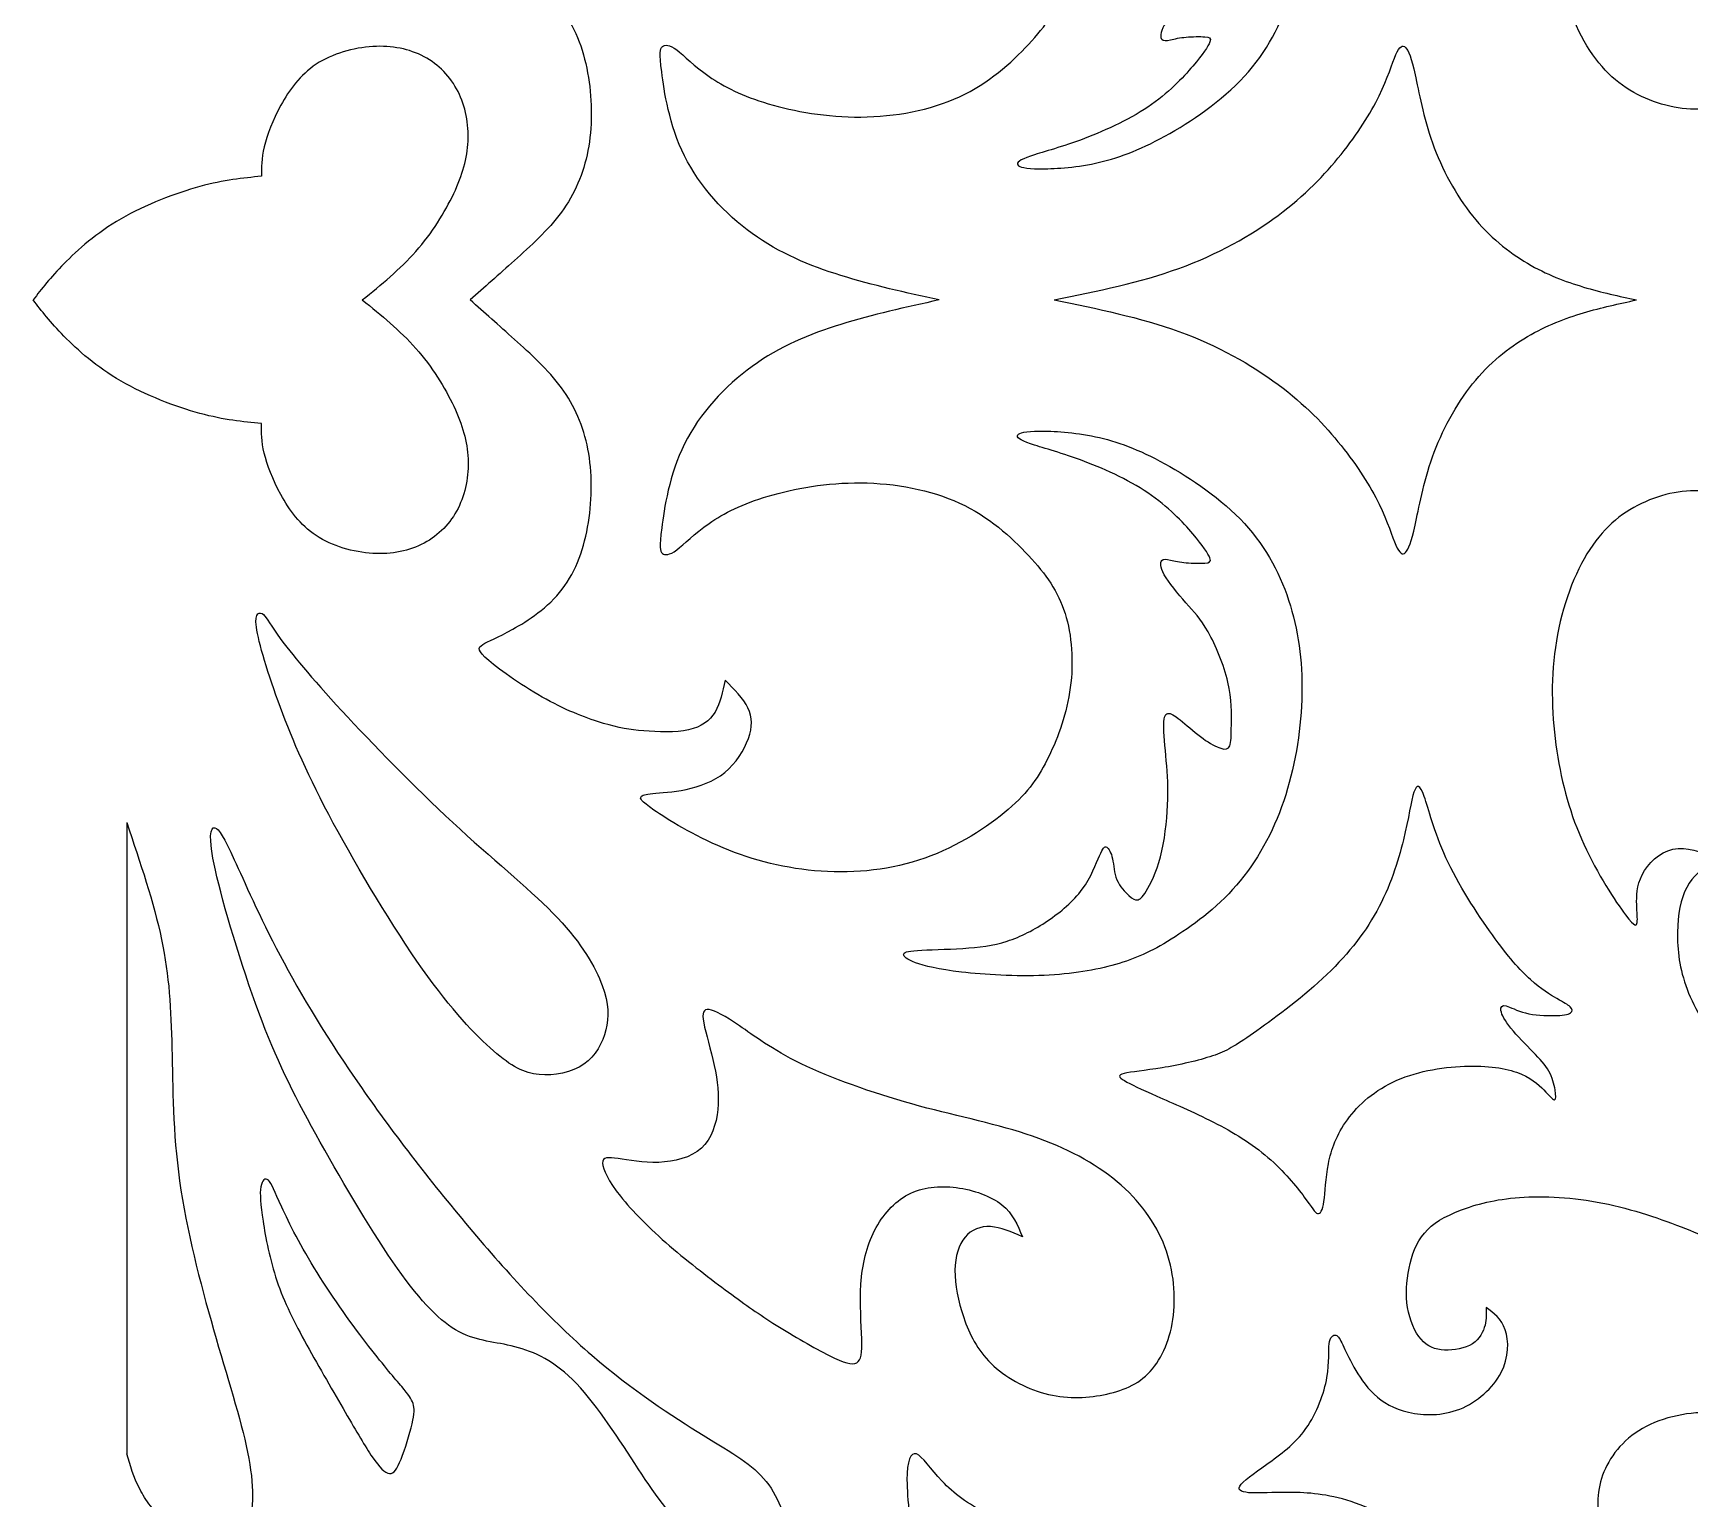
# Model space of a CAD drawing. Header units: millimetres. Extents: x 142 to 455, y 14 to 407.
# Drawn here: x 206.9 to 287.1, y 145.6 to 216.5 of the extents above; entities that cross this region are included whole.
import ezdxf

# ---------------------------------------------------------------- set-up
doc = ezdxf.new("R2010")
doc.units = ezdxf.units.MM
doc.layers.add('Default', color=7, linetype='Continuous')
doc.layers.add('DV1_Layer_1', color=7, linetype='Continuous')

# ---------------------------------------------------------------- blocks, each defined once
blk = doc.blocks.new('SE')
at = {"layer": 'DV1_Layer_1', "color": 7, "linetype": 'Continuous'}
for points, knots in [([(299.062, 219.795), (298.898, 220.537), (298.733, 221.28), (298.158, 222.029), (297.584, 222.779), (296.598, 223.536), (295.477, 224.007), (294.356, 224.478), (293.1, 224.664), (292.15, 224.65), (291.2, 224.636), (290.558, 224.421), (289.973, 224.029), (289.387, 223.636), (288.859, 223.065), (288.33, 222.494), (289.53, 222.351), (290.729, 222.208), (291.493, 221.751), (292.257, 221.294), (292.586, 220.523), (292.743, 219.566), (292.9, 218.609), (292.885, 217.467), (292.507, 216.482), (292.129, 215.496), (291.386, 214.668), (290.579, 214.04), (289.773, 213.411), (288.901, 212.983), (286.902, 212.769), (285.774, 212.983), (284.76, 213.468), (283.746, 213.954), (282.847, 214.711), (282.118, 215.91), (281.39, 217.11), (280.833, 218.752), (280.348, 222.122), (280.419, 223.85), (280.662, 225.456), (280.904, 227.063), (281.319, 228.548), (282.618, 231.39), (283.504, 232.747), (284.46, 234.017), (284.532, 233.932), (284.552, 233.749), (284.573, 233.567), (284.543, 233.288), (284.53, 232.892), (284.517, 232.496), (284.521, 231.983), (285.069, 230.911), (285.613, 230.351), (286.276, 230.212), (286.938, 230.072), (287.72, 230.353), (288.387, 230.704), (288.273, 230.776), (287.702, 231.176), (287.245, 231.504), (286.949, 232.054), (286.653, 232.605), (286.519, 233.377), (286.504, 234.227), (286.49, 235.076), (286.596, 236.003), (286.97, 236.988), (287.345, 237.973), (287.987, 239.016), (288.93, 240.329), (289.23, 240.601), (289.687, 240.929), (289.844, 240.986), (289.987, 240.851), (290.129, 240.715), (290.258, 240.386), (290.387, 239.344), (290.387, 238.63), (290.772, 237.188), (291.158, 236.459), (292.257, 235.317), (292.971, 234.903), (293.742, 234.674), (294.513, 234.446), (295.342, 234.403), (296.784, 234.617), (297.398, 234.874), (297.88, 235.303), (298.362, 235.731), (298.712, 236.331), (299.062, 236.931)], [0, 0, 0, 0, 0.027778, 0.027778, 0.027778, 0.055556, 0.055556, 0.055556, 0.083333, 0.083333, 0.083333, 0.111111, 0.111111, 0.111111, 0.138889, 0.138889, 0.138889, 0.166667, 0.166667, 0.166667, 0.194444, 0.194444, 0.194444, 0.222222, 0.222222, 0.222222, 0.25, 0.25, 0.25, 0.277778, 0.277778, 0.305556, 0.305556, 0.305556, 0.333333, 0.333333, 0.333333, 0.361111, 0.361111, 0.388889, 0.388889, 0.388889, 0.416667, 0.416667, 0.444444, 0.444444, 0.472222, 0.472222, 0.472222, 0.5, 0.5, 0.5, 0.527778, 0.527778, 0.555556, 0.555556, 0.555556, 0.583333, 0.583333, 0.611111, 0.611111, 0.638889, 0.638889, 0.638889, 0.666667, 0.666667, 0.666667, 0.694444, 0.694444, 0.694444, 0.722222, 0.722222, 0.75, 0.75, 0.777778, 0.777778, 0.777778, 0.805556, 0.805556, 0.833333, 0.833333, 0.861111, 0.861111, 0.888889, 0.888889, 0.888889, 0.916667, 0.916667, 0.944444, 0.944444, 0.944444, 1, 1, 1, 1]), ([(261.991, 234.567), (262.969, 233.96), (264.168, 233.089), (265.154, 231.954), (266.139, 230.819), (266.91, 229.419), (267.967, 226.306), (268.253, 224.593), (268.31, 222.979), (268.367, 221.365), (268.195, 219.852), (267.76, 218.417), (267.324, 216.982), (266.625, 215.625), (265.532, 214.44), (264.44, 213.254), (262.955, 212.24), (260.413, 210.841), (259.356, 210.455), (258.321, 210.234), (257.286, 210.013), (256.271, 209.956), (255.608, 209.963), (254.944, 209.97), (254.629, 210.041), (254.558, 210.148), (254.487, 210.255), (254.658, 210.398), (255.172, 210.577), (255.686, 210.755), (257.4, 211.184), (259.884, 212.298), (261.841, 213.611), (262.555, 214.368), (263.526, 215.511), (263.783, 215.896), (263.861, 216.103), (263.94, 216.31), (263.84, 216.339), (263.383, 216.367), (263.026, 216.367), (262.719, 216.339), (262.412, 216.31), (262.155, 216.253), (261.955, 216.21), (261.755, 216.168), (261.612, 216.139), (261.455, 216.325), (261.441, 216.539), (261.869, 217.295), (262.312, 217.838), (262.697, 218.274), (263.083, 218.709), (263.412, 219.038), (263.776, 219.68), (264.14, 220.323), (264.54, 221.28), (264.733, 222.115), (264.925, 222.95), (264.911, 223.665), (264.904, 224.186), (264.897, 224.707), (264.897, 225.035), (264.825, 225.207), (264.754, 225.378), (264.611, 225.392), (264.39, 225.321), (264.168, 225.25), (263.869, 225.092), (263.198, 224.607), (262.826, 224.278), (262.241, 223.793), (262.026, 223.636), (261.877, 223.629), (261.727, 223.622), (261.641, 223.764), (261.634, 224.171), (261.626, 224.578), (261.698, 225.25), (261.812, 226.592), (261.855, 227.263), (261.784, 228.877), (261.669, 229.819), (261.47, 230.576), (261.27, 231.333), (260.984, 231.904), (260.784, 232.232), (260.584, 232.561), (260.47, 232.647), (260.356, 232.661), (260.242, 232.675), (260.127, 232.618), (259.756, 232.29), (259.499, 232.018), (259.363, 231.69), (259.228, 231.361), (259.213, 230.976), (259.149, 230.676), (259.085, 230.376), (258.97, 230.162), (258.871, 230.105), (258.771, 230.048), (258.685, 230.148), (258.357, 230.904), (258.114, 231.561), (257.685, 232.147), (257.257, 232.732), (256.643, 233.246), (255.372, 234.103), (254.715, 234.446), (254.044, 234.66), (253.373, 234.874), (252.687, 234.96), (251.902, 235.01), (251.117, 235.06), (250.231, 235.074), (249.189, 235.146), (249.032, 235.203), (249.032, 235.403), (249.189, 235.545), (249.61, 235.702), (250.031, 235.86), (251.402, 236.202), (254.487, 236.374), (257.186, 236.26), (258.342, 236.059), (259.299, 235.788), (260.256, 235.517), (261.013, 235.174), (261.991, 234.567)], [0, 0, 0, 0, 0.019608, 0.019608, 0.019608, 0.039216, 0.039216, 0.058824, 0.058824, 0.058824, 0.078431, 0.078431, 0.078431, 0.098039, 0.098039, 0.098039, 0.117647, 0.117647, 0.137255, 0.137255, 0.137255, 0.156863, 0.156863, 0.156863, 0.176471, 0.176471, 0.176471, 0.196078, 0.196078, 0.196078, 0.215686, 0.235294, 0.235294, 0.254902, 0.254902, 0.27451, 0.27451, 0.27451, 0.294118, 0.294118, 0.313725, 0.313725, 0.313725, 0.333333, 0.333333, 0.333333, 0.352941, 0.352941, 0.372549, 0.372549, 0.392157, 0.392157, 0.392157, 0.411765, 0.411765, 0.411765, 0.431373, 0.431373, 0.431373, 0.45098, 0.45098, 0.45098, 0.470588, 0.470588, 0.470588, 0.490196, 0.490196, 0.490196, 0.509804, 0.509804, 0.529412, 0.529412, 0.54902, 0.54902, 0.54902, 0.568627, 0.568627, 0.568627, 0.588235, 0.588235, 0.607843, 0.607843, 0.627451, 0.627451, 0.627451, 0.647059, 0.647059, 0.647059, 0.666667, 0.666667, 0.666667, 0.686275, 0.686275, 0.705882, 0.705882, 0.705882, 0.72549, 0.72549, 0.72549, 0.745098, 0.745098, 0.745098, 0.764706, 0.764706, 0.784314, 0.784314, 0.784314, 0.803922, 0.803922, 0.823529, 0.823529, 0.823529, 0.843137, 0.843137, 0.843137, 0.862745, 0.862745, 0.882353, 0.882353, 0.901961, 0.901961, 0.901961, 0.921569, 0.941176, 0.941176, 0.960784, 0.960784, 0.960784, 1, 1, 1, 1]), ([(250.76, 203.613), (249.146, 203.966), (247.532, 204.319), (244.476, 205.272), (243.034, 205.872), (241.706, 206.828), (240.378, 207.785), (239.164, 209.099), (238.429, 210.584), (237.693, 212.069), (237.436, 213.726), (237.208, 215.582), (237.236, 215.782), (237.479, 215.982), (237.693, 215.982), (238.05, 215.718), (238.407, 215.454), (238.907, 214.925), (239.614, 214.433), (240.321, 213.94), (241.235, 213.483), (242.484, 213.112), (243.734, 212.74), (245.319, 212.455), (246.968, 212.469), (248.618, 212.483), (250.331, 212.797), (251.738, 213.447), (253.144, 214.097), (254.244, 215.082), (255.086, 215.989), (255.929, 216.896), (256.514, 217.724), (257.186, 219.852), (257.271, 221.151), (257.107, 222.379), (256.943, 223.607), (256.529, 224.764), (255.6, 226.677), (255.086, 227.435), (253.116, 229.134), (251.659, 230.076), (250.06, 230.64), (248.461, 231.204), (246.718, 231.39), (245.04, 231.276), (243.363, 231.162), (241.749, 230.747), (240.307, 230.148), (238.864, 229.548), (237.593, 228.762), (236.944, 228.313), (236.294, 227.863), (236.265, 227.748), (236.322, 227.67), (236.38, 227.591), (236.522, 227.549), (236.894, 227.513), (237.265, 227.477), (237.865, 227.449), (239.15, 227.177), (239.835, 226.934), (240.378, 226.492), (240.921, 226.049), (241.321, 225.407), (241.52, 224.85), (241.72, 224.293), (241.72, 223.822), (241.499, 223.365), (241.278, 222.908), (240.835, 222.465), (240.392, 222.022), (240.278, 222.579), (240.164, 223.136), (239.907, 223.565), (239.65, 223.993), (239.25, 224.293), (238.622, 224.429), (237.993, 224.564), (237.136, 224.535), (235.766, 224.421), (235.251, 224.336), (234.509, 224.114), (233.766, 223.893), (232.795, 223.536), (231.731, 222.951), (230.668, 222.365), (229.511, 221.551), (228.947, 221.073), (228.383, 220.594), (228.411, 220.451), (228.661, 220.294), (228.911, 220.137), (229.854, 219.795), (231.824, 218.509), (233.195, 216.725), (233.581, 215.582), (233.966, 213.197), (233.966, 210.713), (232.681, 207.757), (230.967, 206.214), (230.196, 205.524), (229.425, 204.833), (228.74, 204.223), (228.054, 203.613)], [0, 0, 0, 0, 0.02439, 0.02439, 0.04878, 0.04878, 0.04878, 0.073171, 0.073171, 0.073171, 0.097561, 0.097561, 0.121951, 0.121951, 0.146341, 0.146341, 0.146341, 0.170732, 0.170732, 0.170732, 0.195122, 0.195122, 0.195122, 0.219512, 0.219512, 0.219512, 0.243902, 0.243902, 0.243902, 0.268293, 0.268293, 0.268293, 0.292683, 0.292683, 0.317073, 0.317073, 0.317073, 0.341463, 0.341463, 0.365854, 0.365854, 0.390244, 0.390244, 0.390244, 0.414634, 0.414634, 0.414634, 0.439024, 0.439024, 0.439024, 0.463415, 0.463415, 0.463415, 0.487805, 0.487805, 0.487805, 0.512195, 0.512195, 0.512195, 0.536585, 0.536585, 0.560976, 0.560976, 0.560976, 0.585366, 0.585366, 0.585366, 0.609756, 0.609756, 0.609756, 0.634146, 0.634146, 0.634146, 0.658537, 0.658537, 0.658537, 0.682927, 0.682927, 0.682927, 0.707317, 0.707317, 0.731707, 0.731707, 0.731707, 0.756098, 0.756098, 0.756098, 0.780488, 0.780488, 0.780488, 0.804878, 0.804878, 0.804878, 0.829268, 0.853659, 0.853659, 0.878049, 0.878049, 0.902439, 0.926829, 0.95122, 0.95122, 0.95122, 1, 1, 1, 1]), ([(222.828, 203.613), (223.742, 204.351), (224.656, 205.09), (225.427, 205.966), (226.198, 206.843), (226.826, 207.857), (227.255, 208.763), (227.683, 209.67), (227.912, 210.47), (227.947, 211.298), (227.983, 212.126), (227.826, 212.983), (227.462, 213.704), (227.098, 214.425), (226.526, 215.011), (225.82, 215.389), (225.113, 215.768), (224.27, 215.939), (222.399, 215.825), (221.371, 215.539), (220.593, 215.025), (219.815, 214.511), (219.286, 213.768), (218.887, 213.04), (218.487, 212.312), (218.215, 211.598), (218.08, 211.027), (217.944, 210.455), (217.944, 210.027), (217.944, 209.599), (217.044, 209.513), (215.245, 209.342), (212.332, 208.228), (211.147, 207.542), (209.962, 206.857), (209.048, 206.043), (208.384, 205.367), (207.72, 204.69), (207.305, 204.151), (206.891, 203.613)], [0, 0, 0, 0, 0.066667, 0.066667, 0.066667, 0.133333, 0.133333, 0.133333, 0.2, 0.2, 0.2, 0.266667, 0.266667, 0.266667, 0.333333, 0.333333, 0.333333, 0.4, 0.4, 0.466667, 0.466667, 0.466667, 0.533333, 0.533333, 0.533333, 0.6, 0.6, 0.6, 0.666667, 0.666667, 0.666667, 0.733333, 0.8, 0.8, 0.8, 0.866667, 0.866667, 0.866667, 1, 1, 1, 1]), ([(256.329, 203.613), (258.413, 204.037), (260.499, 204.462), (262.362, 205.138), (264.226, 205.814), (265.868, 206.743), (267.167, 207.707), (268.467, 208.67), (269.424, 209.67), (270.216, 210.662), (271.008, 211.655), (271.637, 212.64), (272.479, 214.354), (272.694, 215.082), (272.872, 215.489), (273.051, 215.896), (273.193, 215.982), (273.479, 215.696), (273.622, 215.325), (273.8, 214.518), (273.979, 213.711), (274.193, 212.469), (275.093, 209.956), (275.778, 208.685), (276.585, 207.678), (277.392, 206.671), (278.32, 205.929), (279.241, 205.386), (280.162, 204.843), (281.076, 204.501), (281.954, 204.238), (282.832, 203.976), (283.675, 203.794), (284.517, 203.613)], [0, 0, 0, 0, 0.076923, 0.076923, 0.076923, 0.153846, 0.153846, 0.153846, 0.230769, 0.230769, 0.230769, 0.307692, 0.307692, 0.384615, 0.384615, 0.384615, 0.461538, 0.461538, 0.538462, 0.538462, 0.538462, 0.615385, 0.615385, 0.692308, 0.692308, 0.692308, 0.769231, 0.769231, 0.769231, 0.846154, 0.846154, 0.846154, 1, 1, 1, 1]), ([(222.828, 203.613), (223.742, 202.874), (224.656, 202.135), (225.427, 201.259), (226.198, 200.383), (226.826, 199.369), (227.255, 198.462), (227.683, 197.555), (227.912, 196.755), (227.947, 195.927), (227.983, 195.099), (227.826, 194.242), (227.462, 193.521), (227.098, 192.8), (226.526, 192.214), (225.82, 191.836), (225.113, 191.458), (224.27, 191.286), (222.399, 191.4), (221.371, 191.686), (220.593, 192.2), (219.815, 192.714), (219.286, 193.457), (218.887, 194.185), (218.487, 194.913), (218.215, 195.627), (218.08, 196.199), (217.944, 196.77), (217.944, 197.198), (217.944, 197.627), (217.044, 197.712), (215.245, 197.884), (212.332, 198.997), (211.147, 199.683), (209.962, 200.368), (209.048, 201.182), (208.384, 201.858), (207.72, 202.535), (207.305, 203.074), (206.891, 203.613)], [0, 0, 0, 0, 0.066667, 0.066667, 0.066667, 0.133333, 0.133333, 0.133333, 0.2, 0.2, 0.2, 0.266667, 0.266667, 0.266667, 0.333333, 0.333333, 0.333333, 0.4, 0.4, 0.466667, 0.466667, 0.466667, 0.533333, 0.533333, 0.533333, 0.6, 0.6, 0.6, 0.666667, 0.666667, 0.666667, 0.733333, 0.8, 0.8, 0.8, 0.866667, 0.866667, 0.866667, 1, 1, 1, 1]), ([(250.76, 203.613), (249.146, 203.259), (247.532, 202.906), (244.476, 201.953), (243.034, 201.354), (241.706, 200.397), (240.378, 199.44), (239.164, 198.126), (238.429, 196.641), (237.693, 195.156), (237.436, 193.499), (237.208, 191.643), (237.236, 191.443), (237.479, 191.243), (237.693, 191.243), (238.05, 191.507), (238.407, 191.772), (238.907, 192.3), (239.614, 192.793), (240.321, 193.285), (241.235, 193.742), (242.484, 194.114), (243.734, 194.485), (245.319, 194.771), (246.968, 194.756), (248.618, 194.742), (250.331, 194.428), (251.738, 193.778), (253.144, 193.128), (254.244, 192.143), (255.086, 191.236), (255.929, 190.329), (256.514, 189.501), (257.186, 187.374), (257.271, 186.074), (257.107, 184.846), (256.943, 183.618), (256.529, 182.461), (255.6, 180.548), (255.086, 179.791), (253.116, 178.091), (251.659, 177.149), (250.06, 176.585), (248.461, 176.021), (246.718, 175.835), (245.04, 175.949), (243.363, 176.064), (241.749, 176.478), (240.307, 177.078), (238.864, 177.677), (237.593, 178.463), (236.944, 178.912), (236.294, 179.362), (236.265, 179.477), (236.322, 179.555), (236.38, 179.634), (236.522, 179.677), (236.894, 179.712), (237.265, 179.748), (237.865, 179.777), (239.15, 180.048), (239.835, 180.291), (240.378, 180.733), (240.921, 181.176), (241.321, 181.819), (241.52, 182.375), (241.72, 182.932), (241.72, 183.404), (241.499, 183.86), (241.278, 184.317), (240.835, 184.76), (240.392, 185.203), (240.278, 184.646), (240.164, 184.089), (239.907, 183.661), (239.65, 183.232), (239.25, 182.932), (238.622, 182.797), (237.993, 182.661), (237.136, 182.69), (235.766, 182.804), (235.251, 182.89), (234.509, 183.111), (233.766, 183.332), (232.795, 183.689), (231.731, 184.275), (230.668, 184.86), (229.511, 185.674), (228.947, 186.152), (228.383, 186.631), (228.411, 186.774), (228.661, 186.931), (228.911, 187.088), (229.854, 187.431), (231.824, 188.716), (233.195, 190.501), (233.581, 191.643), (233.966, 194.028), (233.966, 196.513), (232.681, 199.469), (230.967, 201.011), (230.196, 201.702), (229.425, 202.392), (228.74, 203.002), (228.054, 203.613)], [0, 0, 0, 0, 0.02439, 0.02439, 0.04878, 0.04878, 0.04878, 0.073171, 0.073171, 0.073171, 0.097561, 0.097561, 0.121951, 0.121951, 0.146341, 0.146341, 0.146341, 0.170732, 0.170732, 0.170732, 0.195122, 0.195122, 0.195122, 0.219512, 0.219512, 0.219512, 0.243902, 0.243902, 0.243902, 0.268293, 0.268293, 0.268293, 0.292683, 0.292683, 0.317073, 0.317073, 0.317073, 0.341463, 0.341463, 0.365854, 0.365854, 0.390244, 0.390244, 0.390244, 0.414634, 0.414634, 0.414634, 0.439024, 0.439024, 0.439024, 0.463415, 0.463415, 0.463415, 0.487805, 0.487805, 0.487805, 0.512195, 0.512195, 0.512195, 0.536585, 0.536585, 0.560976, 0.560976, 0.560976, 0.585366, 0.585366, 0.585366, 0.609756, 0.609756, 0.609756, 0.634146, 0.634146, 0.634146, 0.658537, 0.658537, 0.658537, 0.682927, 0.682927, 0.682927, 0.707317, 0.707317, 0.731707, 0.731707, 0.731707, 0.756098, 0.756098, 0.756098, 0.780488, 0.780488, 0.780488, 0.804878, 0.804878, 0.804878, 0.829268, 0.853659, 0.853659, 0.878049, 0.878049, 0.902439, 0.926829, 0.95122, 0.95122, 0.95122, 1, 1, 1, 1]), ([(256.329, 203.613), (258.413, 203.188), (260.499, 202.763), (262.362, 202.087), (264.226, 201.411), (265.868, 200.482), (267.167, 199.519), (268.467, 198.555), (269.424, 197.555), (270.216, 196.563), (271.008, 195.57), (271.637, 194.585), (272.479, 192.871), (272.694, 192.143), (272.872, 191.736), (273.051, 191.329), (273.193, 191.243), (273.479, 191.529), (273.622, 191.9), (273.8, 192.707), (273.979, 193.514), (274.193, 194.756), (275.093, 197.269), (275.778, 198.541), (276.585, 199.547), (277.392, 200.554), (278.32, 201.297), (279.241, 201.839), (280.162, 202.382), (281.076, 202.724), (281.954, 202.987), (282.832, 203.249), (283.675, 203.431), (284.517, 203.613)], [0, 0, 0, 0, 0.076923, 0.076923, 0.076923, 0.153846, 0.153846, 0.153846, 0.230769, 0.230769, 0.230769, 0.307692, 0.307692, 0.384615, 0.384615, 0.384615, 0.461538, 0.461538, 0.538462, 0.538462, 0.538462, 0.615385, 0.615385, 0.692308, 0.692308, 0.692308, 0.769231, 0.769231, 0.769231, 0.846154, 0.846154, 0.846154, 1, 1, 1, 1]), ([(261.991, 172.658), (262.969, 173.265), (264.168, 174.136), (265.154, 175.271), (266.139, 176.406), (266.91, 177.806), (267.967, 180.919), (268.253, 182.633), (268.31, 184.246), (268.367, 185.86), (268.195, 187.374), (267.76, 188.808), (267.324, 190.244), (266.625, 191.6), (265.532, 192.786), (264.44, 193.971), (262.955, 194.985), (260.413, 196.384), (259.356, 196.77), (258.321, 196.991), (257.286, 197.212), (256.271, 197.27), (255.608, 197.263), (254.944, 197.255), (254.629, 197.184), (254.558, 197.077), (254.487, 196.97), (254.658, 196.827), (255.172, 196.648), (255.686, 196.47), (257.4, 196.041), (259.884, 194.928), (261.841, 193.614), (262.555, 192.857), (263.526, 191.715), (263.783, 191.329), (263.861, 191.122), (263.94, 190.915), (263.84, 190.886), (263.383, 190.858), (263.026, 190.858), (262.719, 190.886), (262.412, 190.915), (262.155, 190.972), (261.955, 191.015), (261.755, 191.058), (261.612, 191.086), (261.455, 190.901), (261.441, 190.686), (261.869, 189.93), (262.312, 189.387), (262.697, 188.951), (263.083, 188.516), (263.412, 188.187), (263.776, 187.545), (264.14, 186.902), (264.54, 185.945), (264.733, 185.11), (264.925, 184.275), (264.911, 183.561), (264.904, 183.039), (264.897, 182.518), (264.897, 182.19), (264.825, 182.019), (264.754, 181.847), (264.611, 181.833), (264.39, 181.904), (264.168, 181.976), (263.869, 182.133), (263.198, 182.618), (262.826, 182.947), (262.241, 183.432), (262.026, 183.589), (261.877, 183.596), (261.727, 183.604), (261.641, 183.461), (261.634, 183.054), (261.626, 182.647), (261.698, 181.976), (261.812, 180.633), (261.855, 179.962), (261.784, 178.349), (261.669, 177.406), (261.47, 176.649), (261.27, 175.892), (260.984, 175.321), (260.784, 174.993), (260.584, 174.664), (260.47, 174.579), (260.356, 174.564), (260.242, 174.55), (260.127, 174.607), (259.756, 174.936), (259.499, 175.207), (259.363, 175.535), (259.228, 175.864), (259.213, 176.249), (259.149, 176.549), (259.085, 176.849), (258.97, 177.063), (258.871, 177.12), (258.771, 177.178), (258.685, 177.078), (258.357, 176.321), (258.114, 175.664), (257.685, 175.078), (257.257, 174.493), (256.643, 173.979), (255.372, 173.122), (254.715, 172.779), (254.044, 172.565), (253.373, 172.351), (252.687, 172.265), (251.902, 172.215), (251.117, 172.165), (250.231, 172.151), (249.189, 172.08), (249.032, 172.022), (249.032, 171.823), (249.189, 171.68), (249.61, 171.523), (250.031, 171.366), (251.402, 171.023), (254.487, 170.852), (257.186, 170.966), (258.342, 171.166), (259.299, 171.437), (260.256, 171.708), (261.013, 172.051), (261.991, 172.658)], [0, 0, 0, 0, 0.019608, 0.019608, 0.019608, 0.039216, 0.039216, 0.058824, 0.058824, 0.058824, 0.078431, 0.078431, 0.078431, 0.098039, 0.098039, 0.098039, 0.117647, 0.117647, 0.137255, 0.137255, 0.137255, 0.156863, 0.156863, 0.156863, 0.176471, 0.176471, 0.176471, 0.196078, 0.196078, 0.196078, 0.215686, 0.235294, 0.235294, 0.254902, 0.254902, 0.27451, 0.27451, 0.27451, 0.294118, 0.294118, 0.313725, 0.313725, 0.313725, 0.333333, 0.333333, 0.333333, 0.352941, 0.352941, 0.372549, 0.372549, 0.392157, 0.392157, 0.392157, 0.411765, 0.411765, 0.411765, 0.431373, 0.431373, 0.431373, 0.45098, 0.45098, 0.45098, 0.470588, 0.470588, 0.470588, 0.490196, 0.490196, 0.490196, 0.509804, 0.509804, 0.529412, 0.529412, 0.54902, 0.54902, 0.54902, 0.568627, 0.568627, 0.568627, 0.588235, 0.588235, 0.607843, 0.607843, 0.627451, 0.627451, 0.627451, 0.647059, 0.647059, 0.647059, 0.666667, 0.666667, 0.666667, 0.686275, 0.686275, 0.705882, 0.705882, 0.705882, 0.72549, 0.72549, 0.72549, 0.745098, 0.745098, 0.745098, 0.764706, 0.764706, 0.784314, 0.784314, 0.784314, 0.803922, 0.803922, 0.823529, 0.823529, 0.823529, 0.843137, 0.843137, 0.843137, 0.862745, 0.862745, 0.882353, 0.882353, 0.901961, 0.901961, 0.901961, 0.921569, 0.941176, 0.941176, 0.960784, 0.960784, 0.960784, 1, 1, 1, 1]), ([(299.062, 187.431), (298.898, 186.688), (298.733, 185.945), (298.158, 185.196), (297.584, 184.446), (296.598, 183.689), (295.477, 183.218), (294.356, 182.747), (293.1, 182.561), (292.15, 182.575), (291.2, 182.59), (290.558, 182.804), (289.973, 183.196), (289.387, 183.589), (288.859, 184.161), (288.33, 184.732), (289.53, 184.874), (290.729, 185.017), (291.493, 185.474), (292.257, 185.931), (292.586, 186.702), (292.743, 187.659), (292.9, 188.616), (292.885, 189.758), (292.507, 190.743), (292.129, 191.729), (291.386, 192.557), (290.579, 193.185), (289.773, 193.814), (288.901, 194.242), (286.902, 194.456), (285.774, 194.242), (284.76, 193.757), (283.746, 193.271), (282.847, 192.514), (282.118, 191.315), (281.39, 190.115), (280.833, 188.473), (280.348, 185.103), (280.419, 183.375), (280.662, 181.769), (280.904, 180.162), (281.319, 178.677), (282.618, 175.835), (283.504, 174.479), (284.46, 173.208), (284.532, 173.293), (284.552, 173.476), (284.573, 173.658), (284.543, 173.938), (284.53, 174.333), (284.517, 174.729), (284.521, 175.242), (285.069, 176.314), (285.613, 176.874), (286.276, 177.013), (286.938, 177.153), (287.72, 176.873), (288.387, 176.521), (288.273, 176.449), (287.702, 176.05), (287.245, 175.721), (286.949, 175.171), (286.653, 174.621), (286.519, 173.848), (286.504, 172.999), (286.49, 172.149), (286.596, 171.222), (286.97, 170.237), (287.345, 169.252), (287.987, 168.21), (288.93, 166.896), (289.23, 166.625), (289.687, 166.296), (289.844, 166.239), (289.987, 166.375), (290.129, 166.51), (290.258, 166.839), (290.387, 167.881), (290.387, 168.595), (290.772, 170.038), (291.158, 170.766), (292.257, 171.908), (292.971, 172.322), (293.742, 172.551), (294.513, 172.779), (295.342, 172.822), (296.784, 172.608), (297.398, 172.351), (297.88, 171.923), (298.362, 171.494), (298.712, 170.894), (299.062, 170.295)], [0, 0, 0, 0, 0.027778, 0.027778, 0.027778, 0.055556, 0.055556, 0.055556, 0.083333, 0.083333, 0.083333, 0.111111, 0.111111, 0.111111, 0.138889, 0.138889, 0.138889, 0.166667, 0.166667, 0.166667, 0.194444, 0.194444, 0.194444, 0.222222, 0.222222, 0.222222, 0.25, 0.25, 0.25, 0.277778, 0.277778, 0.305556, 0.305556, 0.305556, 0.333333, 0.333333, 0.333333, 0.361111, 0.361111, 0.388889, 0.388889, 0.388889, 0.416667, 0.416667, 0.444444, 0.444444, 0.472222, 0.472222, 0.472222, 0.5, 0.5, 0.5, 0.527778, 0.527778, 0.555556, 0.555556, 0.555556, 0.583333, 0.583333, 0.611111, 0.611111, 0.638889, 0.638889, 0.638889, 0.666667, 0.666667, 0.666667, 0.694444, 0.694444, 0.694444, 0.722222, 0.722222, 0.75, 0.75, 0.777778, 0.777778, 0.777778, 0.805556, 0.805556, 0.833333, 0.833333, 0.861111, 0.861111, 0.888889, 0.888889, 0.888889, 0.916667, 0.916667, 0.944444, 0.944444, 0.944444, 1, 1, 1, 1]), ([(221.423, 178.286), (222.639, 176.025), (224.328, 173.22), (225.744, 171.216), (227.161, 169.213), (228.306, 168.011), (229.179, 167.253), (230.052, 166.494), (230.653, 166.179), (231.383, 166.108), (232.112, 166.036), (232.971, 166.208), (233.558, 166.609), (234.144, 167.009), (234.459, 167.639), (234.617, 168.269), (234.774, 168.898), (234.774, 169.528), (234.445, 170.415), (234.116, 171.302), (233.458, 172.447), (232.284, 173.692), (231.111, 174.937), (229.422, 176.282), (227.562, 177.985), (225.702, 179.688), (221.638, 183.809), (219.52, 186.328), (218.933, 187.115), (218.346, 187.902), (218.232, 188.217), (218.046, 188.374), (217.86, 188.531), (217.602, 188.531), (217.702, 187.773), (217.802, 187.015), (218.26, 185.498), (218.861, 183.881), (219.462, 182.264), (220.207, 180.546), (221.423, 178.286)], [0, 0, 0, 0, 0.066667, 0.066667, 0.066667, 0.133333, 0.133333, 0.133333, 0.2, 0.2, 0.2, 0.266667, 0.266667, 0.266667, 0.333333, 0.333333, 0.333333, 0.4, 0.4, 0.4, 0.466667, 0.466667, 0.466667, 0.533333, 0.533333, 0.533333, 0.6, 0.666667, 0.666667, 0.666667, 0.733333, 0.733333, 0.733333, 0.8, 0.8, 0.8, 0.866667, 0.866667, 0.866667, 1, 1, 1, 1]), ([(265.968, 168.103), (266.853, 168.724), (268.21, 169.723), (269.323, 170.759), (270.437, 171.794), (271.309, 172.865), (272.579, 175.178), (272.979, 176.421), (273.236, 177.47), (273.493, 178.52), (273.608, 179.377), (273.879, 180.191), (274.036, 180.148), (274.45, 178.991), (274.707, 177.877), (275.292, 176.606), (275.878, 175.335), (276.792, 173.907), (277.542, 172.865), (278.291, 171.823), (278.877, 171.166), (279.391, 170.702), (279.905, 170.238), (280.348, 169.966), (280.669, 169.781), (280.99, 169.595), (281.19, 169.495), (281.304, 169.388), (281.419, 169.281), (281.447, 169.166), (281.326, 169.088), (281.205, 169.009), (280.933, 168.967), (280.526, 168.959), (280.119, 168.952), (279.576, 168.981), (279.148, 169.088), (278.72, 169.195), (278.406, 169.381), (278.206, 169.431), (278.006, 169.481), (277.92, 169.395), (277.991, 169.009), (278.149, 168.71), (278.734, 167.981), (279.162, 167.553), (279.505, 167.203), (279.848, 166.853), (280.105, 166.582), (280.276, 166.275), (280.448, 165.968), (280.533, 165.625), (280.576, 165.361), (280.619, 165.097), (280.619, 164.725), (280.362, 165.011), (279.891, 165.511), (279.548, 165.868), (278.948, 166.125), (278.348, 166.382), (276.635, 166.696), (273.979, 166.296), (271.851, 165.368), (271.051, 164.64), (269.995, 163.198), (269.738, 162.483), (269.602, 161.784), (269.466, 161.084), (269.452, 160.399), (269.388, 159.963), (269.324, 159.528), (269.209, 159.342), (269.081, 159.377), (268.952, 159.413), (268.809, 159.67), (268.053, 160.684), (267.439, 161.441), (265.911, 162.755), (264.997, 163.312), (264.033, 163.804), (263.069, 164.297), (262.055, 164.725), (260.527, 165.396), (260.013, 165.639), (259.727, 165.811), (259.442, 165.982), (259.385, 166.082), (260.027, 166.239), (260.727, 166.296), (261.548, 166.432), (262.369, 166.568), (263.312, 166.782), (263.99, 167.01), (264.668, 167.239), (265.082, 167.482), (265.968, 168.103)], [0, 0, 0, 0, 0.026316, 0.026316, 0.026316, 0.052632, 0.052632, 0.078947, 0.078947, 0.078947, 0.105263, 0.105263, 0.131579, 0.131579, 0.157895, 0.157895, 0.157895, 0.184211, 0.184211, 0.184211, 0.210526, 0.210526, 0.210526, 0.236842, 0.236842, 0.236842, 0.263158, 0.263158, 0.263158, 0.289474, 0.289474, 0.289474, 0.315789, 0.315789, 0.315789, 0.342105, 0.342105, 0.342105, 0.368421, 0.368421, 0.368421, 0.394737, 0.394737, 0.421053, 0.421053, 0.447368, 0.447368, 0.447368, 0.473684, 0.473684, 0.473684, 0.5, 0.5, 0.5, 0.526316, 0.552632, 0.552632, 0.578947, 0.578947, 0.578947, 0.605263, 0.631579, 0.631579, 0.657895, 0.657895, 0.684211, 0.684211, 0.684211, 0.710526, 0.710526, 0.710526, 0.736842, 0.736842, 0.736842, 0.763158, 0.763158, 0.789474, 0.789474, 0.815789, 0.815789, 0.815789, 0.842105, 0.842105, 0.868421, 0.868421, 0.868421, 0.894737, 0.894737, 0.921053, 0.921053, 0.921053, 0.947368, 0.947368, 0.947368, 1, 1, 1, 1]), ([(211.42, 178.314), (212.078, 176.368), (213.395, 172.476), (213.567, 169.27), (213.61, 167.381), (213.653, 165.492), (213.653, 163.317), (213.982, 160.956), (214.311, 158.595), (215.627, 153.501), (216.944, 149.437), (217.273, 147.82), (217.602, 146.202), (217.602, 145), (217.244, 144.256), (216.887, 143.512), (216.171, 143.226), (215.427, 143.326), (214.683, 143.426), (213.91, 143.913), (213.323, 144.428), (212.737, 144.943), (212.336, 145.487), (212.05, 146.045), (211.764, 146.603), (211.592, 147.176), (211.42, 147.748)], [0, 0, 0, 0, 0.090909, 0.181818, 0.181818, 0.181818, 0.272727, 0.272727, 0.272727, 0.363636, 0.454545, 0.454545, 0.454545, 0.545455, 0.545455, 0.545455, 0.636364, 0.636364, 0.636364, 0.727273, 0.727273, 0.727273, 0.818182, 0.818182, 0.818182, 1, 1, 1, 1]), ([(220.579, 163.217), (221.695, 161.199), (223.126, 158.767), (224.313, 157.035), (225.501, 155.304), (226.446, 154.273), (227.347, 153.744), (228.249, 153.214), (229.107, 153.186), (230.037, 152.971), (230.968, 152.756), (231.969, 152.356), (233, 151.34), (234.03, 150.324), (235.089, 148.692), (236.019, 147.276), (236.949, 145.859), (237.751, 144.657), (238.766, 143.841), (239.783, 143.026), (241.013, 142.596), (241.886, 142.568), (242.759, 142.539), (243.274, 142.911), (243.346, 143.67), (243.417, 144.428), (242.673, 146.718), (240.784, 147.748), (239.325, 148.649), (237.865, 149.551), (235.89, 150.839), (233.944, 152.513), (231.998, 154.187), (230.08, 156.248), (228.177, 158.495), (226.274, 160.741), (224.385, 163.174), (222.782, 165.478), (221.18, 167.782), (219.863, 169.957), (218.847, 171.875), (217.831, 173.792), (216.4, 177.112), (215.627, 178.486), (215.341, 177.684), (215.713, 176.01), (216.085, 174.336), (216.972, 171.388), (217.817, 169.113), (218.661, 166.838), (219.462, 165.235), (220.579, 163.217)], [0, 0, 0, 0, 0.05, 0.05, 0.05, 0.1, 0.1, 0.1, 0.15, 0.15, 0.15, 0.2, 0.2, 0.2, 0.25, 0.25, 0.25, 0.3, 0.3, 0.3, 0.35, 0.35, 0.35, 0.4, 0.4, 0.4, 0.45, 0.5, 0.5, 0.5, 0.55, 0.55, 0.55, 0.6, 0.6, 0.6, 0.65, 0.65, 0.65, 0.7, 0.7, 0.7, 0.75, 0.8, 0.85, 0.85, 0.85, 0.9, 0.9, 0.9, 1, 1, 1, 1]), ([(240.564, 155.565), (239.721, 156.186), (238.664, 156.986), (236.751, 158.642), (235.894, 159.499), (234.752, 160.941), (234.466, 161.527), (234.459, 161.819), (234.452, 162.112), (234.723, 162.112), (235.216, 162.041), (235.708, 161.969), (236.423, 161.826), (237.179, 161.855), (237.936, 161.884), (238.736, 162.084), (239.75, 162.997), (239.964, 163.712), (240.107, 165.111), (240.035, 165.796), (239.707, 167.296), (239.45, 168.11), (239.357, 168.609), (239.264, 169.109), (239.336, 169.295), (239.907, 169.209), (240.407, 168.938), (241.092, 168.467), (241.777, 167.996), (242.649, 167.324), (245.504, 165.939), (247.489, 165.225), (249.439, 164.683), (251.388, 164.14), (253.301, 163.769), (256.629, 162.683), (258.042, 161.969), (259.163, 161.084), (260.284, 160.199), (261.113, 159.142), (261.598, 157.985), (262.084, 156.829), (262.226, 155.572), (262.098, 154.458), (261.969, 153.344), (261.569, 152.373), (260.977, 151.731), (260.384, 151.088), (259.599, 150.774), (258.714, 150.603), (257.828, 150.431), (256.843, 150.402), (255.872, 150.659), (254.901, 150.917), (253.944, 151.459), (253.273, 152.116), (252.602, 152.773), (252.216, 153.544), (251.674, 155.129), (251.516, 155.943), (251.531, 157.314), (251.702, 157.871), (252.009, 158.235), (252.316, 158.599), (252.759, 158.771), (253.244, 158.742), (253.73, 158.714), (254.258, 158.485), (254.786, 158.257), (254.558, 158.813), (254.329, 159.37), (253.794, 159.799), (253.259, 160.227), (252.416, 160.527), (250.76, 160.741), (249.946, 160.656), (248.575, 159.942), (248.018, 159.313), (247.247, 157.8), (247.032, 156.914), (246.904, 155.015), (246.99, 154.001), (247.011, 153.316), (247.032, 152.63), (246.99, 152.273), (246.768, 152.152), (246.547, 152.03), (246.147, 152.145), (245.433, 152.502), (244.719, 152.859), (243.691, 153.458), (242.863, 153.98), (242.035, 154.501), (241.406, 154.944), (240.564, 155.565)], [0, 0, 0, 0, 0.027027, 0.027027, 0.054054, 0.054054, 0.081081, 0.081081, 0.081081, 0.108108, 0.108108, 0.108108, 0.135135, 0.135135, 0.135135, 0.162162, 0.162162, 0.189189, 0.189189, 0.216216, 0.216216, 0.243243, 0.243243, 0.243243, 0.27027, 0.27027, 0.297297, 0.297297, 0.297297, 0.324324, 0.324324, 0.351351, 0.351351, 0.351351, 0.378378, 0.378378, 0.405405, 0.405405, 0.405405, 0.432432, 0.432432, 0.432432, 0.459459, 0.459459, 0.459459, 0.486486, 0.486486, 0.486486, 0.513514, 0.513514, 0.513514, 0.540541, 0.540541, 0.540541, 0.567568, 0.567568, 0.567568, 0.594595, 0.594595, 0.621622, 0.621622, 0.648649, 0.648649, 0.648649, 0.675676, 0.675676, 0.675676, 0.702703, 0.702703, 0.702703, 0.72973, 0.72973, 0.72973, 0.756757, 0.756757, 0.783784, 0.783784, 0.810811, 0.810811, 0.837838, 0.837838, 0.864865, 0.864865, 0.864865, 0.891892, 0.891892, 0.891892, 0.918919, 0.918919, 0.918919, 0.945946, 0.945946, 0.945946, 1, 1, 1, 1]), ([(222, 149.76), (221.443, 150.717), (220.743, 151.916), (220.143, 153.009), (219.544, 154.101), (219.044, 155.086), (218.344, 157.143), (218.144, 158.214), (218.023, 159.013), (217.901, 159.813), (217.858, 160.341), (217.915, 160.67), (217.973, 160.998), (218.13, 161.127), (218.28, 160.991), (218.43, 160.856), (218.572, 160.456), (218.929, 159.685), (219.286, 158.914), (219.858, 157.771), (220.636, 156.522), (221.414, 155.272), (222.399, 153.915), (223.899, 151.973), (224.413, 151.388), (224.741, 150.995), (225.07, 150.603), (225.213, 150.402), (225.284, 150.174), (225.355, 149.946), (225.355, 149.689), (225.241, 149.196), (225.127, 148.703), (224.898, 147.975), (224.706, 147.489), (224.513, 147.004), (224.356, 146.761), (224.142, 146.782), (223.927, 146.804), (223.656, 147.09), (223.313, 147.589), (222.971, 148.089), (222.556, 148.803), (222, 149.76)], [0, 0, 0, 0, 0.0625, 0.0625, 0.0625, 0.125, 0.125, 0.1875, 0.1875, 0.1875, 0.25, 0.25, 0.25, 0.3125, 0.3125, 0.3125, 0.375, 0.375, 0.375, 0.4375, 0.4375, 0.4375, 0.5, 0.5, 0.5625, 0.5625, 0.5625, 0.625, 0.625, 0.625, 0.6875, 0.6875, 0.6875, 0.75, 0.75, 0.75, 0.8125, 0.8125, 0.8125, 0.875, 0.875, 0.875, 1, 1, 1, 1]), ([(286.895, 158.649), (285.746, 159.099), (284.317, 159.599), (281.462, 160.17), (280.033, 160.242), (278.856, 160.156), (277.677, 160.07), (276.749, 159.827), (275.236, 159.242), (274.65, 158.899), (273.85, 157.957), (273.636, 157.357), (273.508, 156.729), (273.379, 156.1), (273.336, 155.443), (273.536, 154.215), (273.779, 153.644), (274.393, 152.93), (274.764, 152.787), (275.678, 152.744), (276.221, 152.844), (276.935, 153.301), (277.106, 153.658), (277.185, 153.973), (277.263, 154.287), (277.249, 154.558), (277.235, 154.829), (277.606, 154.558), (277.977, 154.287), (278.163, 153.751), (278.348, 153.216), (278.348, 152.416), (277.577, 150.931), (276.806, 150.245), (275.964, 149.91), (275.121, 149.574), (274.207, 149.589), (272.765, 149.917), (272.237, 150.231), (271.394, 151.031), (271.08, 151.516), (270.837, 151.945), (270.594, 152.373), (270.423, 152.745), (270.166, 153.287), (270.08, 153.458), (269.838, 153.516), (269.68, 153.401), (269.595, 152.745), (269.666, 152.202), (269.395, 150.688), (269.052, 149.717), (268.517, 148.967), (267.981, 148.218), (267.253, 147.689), (266.618, 147.237), (265.982, 146.784), (265.439, 146.408), (265.182, 145.951), (265.468, 145.87), (266.31, 145.833), (266.867, 145.876), (268.395, 145.876), (269.366, 145.833), (271.608, 145.162), (272.879, 144.533), (275.25, 142.934), (276.349, 141.963), (277.206, 141.049), (278.063, 140.135), (278.677, 139.278), (279.348, 137.736), (279.463, 136.365), (279.419, 134.952), (279.448, 134.695), (279.541, 134.637), (279.634, 134.58), (279.805, 134.595), (279.991, 134.859), (280.176, 135.123), (280.376, 135.637), (281.29, 136.865), (282.004, 137.579), (282.861, 138.129), (283.718, 138.679), (284.717, 139.064), (285.553, 139.328), (286.388, 139.593), (287.059, 139.735), (287.545, 139.871), (288.03, 140.007), (288.33, 140.135), (288.337, 140.249), (288.345, 140.364), (288.059, 140.464), (287.145, 140.621), (286.517, 140.678), (285.831, 140.949), (285.146, 141.22), (284.403, 141.706), (283.839, 142.313), (283.275, 142.92), (282.89, 143.648), (282.725, 144.462), (282.561, 145.276), (282.618, 146.176), (283.011, 147.025), (283.404, 147.875), (284.132, 148.675), (285.188, 149.167), (286.245, 149.66), (287.631, 149.846), (288.694, 149.682), (289.758, 149.517), (290.501, 149.003), (291.386, 147.804), (291.672, 146.433), (291.3, 145.576), (291.215, 144.905), (291.315, 144.662), (291.772, 144.391), (292.129, 144.362), (292.507, 144.612), (292.885, 144.862), (293.285, 145.39), (293.999, 146.618), (294.314, 147.318), (294.428, 148.239), (294.542, 149.16), (294.456, 150.303), (294.014, 151.481), (293.571, 152.659), (292.771, 153.873), (292.007, 154.865), (291.243, 155.858), (290.515, 156.629), (289.715, 157.214), (288.916, 157.8), (288.045, 158.199), (286.895, 158.649)], [0, 0, 0, 0, 0.017241, 0.017241, 0.034483, 0.034483, 0.034483, 0.051724, 0.051724, 0.068966, 0.068966, 0.086207, 0.086207, 0.086207, 0.103448, 0.103448, 0.12069, 0.12069, 0.137931, 0.137931, 0.155172, 0.155172, 0.172414, 0.172414, 0.172414, 0.189655, 0.189655, 0.189655, 0.206897, 0.206897, 0.206897, 0.224138, 0.224138, 0.241379, 0.241379, 0.241379, 0.258621, 0.258621, 0.275862, 0.275862, 0.293103, 0.293103, 0.293103, 0.310345, 0.310345, 0.327586, 0.327586, 0.344828, 0.344828, 0.362069, 0.362069, 0.37931, 0.37931, 0.37931, 0.396552, 0.396552, 0.396552, 0.413793, 0.413793, 0.431034, 0.431034, 0.448276, 0.448276, 0.465517, 0.465517, 0.482759, 0.482759, 0.5, 0.5, 0.5, 0.517241, 0.517241, 0.534483, 0.551724, 0.568966, 0.568966, 0.568966, 0.586207, 0.586207, 0.586207, 0.603448, 0.603448, 0.62069, 0.62069, 0.62069, 0.637931, 0.637931, 0.637931, 0.655172, 0.655172, 0.655172, 0.672414, 0.672414, 0.672414, 0.689655, 0.689655, 0.706897, 0.706897, 0.706897, 0.724138, 0.724138, 0.724138, 0.741379, 0.741379, 0.741379, 0.758621, 0.758621, 0.758621, 0.775862, 0.775862, 0.775862, 0.793103, 0.793103, 0.793103, 0.810345, 0.810345, 0.827586, 0.844828, 0.844828, 0.862069, 0.862069, 0.87931, 0.87931, 0.87931, 0.896552, 0.896552, 0.913793, 0.913793, 0.913793, 0.931034, 0.931034, 0.931034, 0.948276, 0.948276, 0.948276, 0.965517, 0.965517, 0.965517, 1, 1, 1, 1]), ([(250.715, 138.475), (250.401, 139.62), (249.971, 141.194), (249.671, 142.682), (249.37, 144.17), (249.027, 146.975), (249.37, 147.834), (249.656, 147.734), (249.943, 147.633), (250.343, 147.004), (250.901, 146.417), (251.46, 145.83), (252.891, 144.743), (254.894, 144.228), (255.681, 144.113), (256.468, 143.999), (257.04, 144.027), (257.369, 143.927), (257.699, 143.827), (257.785, 143.598), (257.47, 143.269), (257.155, 142.94), (255.724, 142.081), (254.98, 140.879), (254.579, 140.035), (254.178, 139.191), (253.749, 138.103), (253.535, 137.073), (253.32, 136.042), (253.32, 135.069), (253.277, 134.382), (253.234, 133.696), (253.148, 133.295), (253.005, 133.138), (252.862, 132.98), (252.662, 133.066), (252.39, 133.567), (252.118, 134.068), (251.774, 134.983), (251.503, 135.799), (251.231, 136.615), (251.03, 137.33), (250.715, 138.475)], [0, 0, 0, 0, 0.058824, 0.058824, 0.058824, 0.117647, 0.176471, 0.176471, 0.176471, 0.235294, 0.235294, 0.235294, 0.294118, 0.352941, 0.352941, 0.352941, 0.411765, 0.411765, 0.411765, 0.470588, 0.470588, 0.470588, 0.529412, 0.588235, 0.588235, 0.588235, 0.647059, 0.647059, 0.647059, 0.705882, 0.705882, 0.705882, 0.764706, 0.764706, 0.764706, 0.823529, 0.823529, 0.823529, 0.882353, 0.882353, 0.882353, 1, 1, 1, 1])]:
    blk.add_open_spline(points, degree=3, knots=knots, dxfattribs=at)
blk.add_open_spline([(211.42, 178.314), (211.42, 178.314), (211.42, 147.748), (211.42, 147.748)], degree=3, dxfattribs=at)

msp = doc.modelspace()

# ---------------------------------------------------------------- block references
at = {"layer": 'Default'}
msp.add_blockref('SE', (0, 0), dxfattribs=at)

doc.saveas('drawing.dxf')
